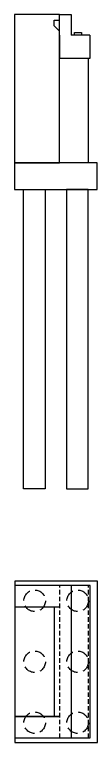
# Model space of a CAD drawing. Header units: millimetres. Extents: x -513 to 23624, y -721 to 12066.
# Drawn here: x -214.52 to -209.9, y 461.87 to 502.46 of the extents above; entities that cross this region are included whole.
import ezdxf

# ---------------------------------------------------------------- set-up
doc = ezdxf.new("R2010")
doc.units = ezdxf.units.MM
doc.linetypes.add('DASHED', pattern=[19.05, 12.7, -6.35])
doc.layers.add('桥型', color=1, linetype='Continuous')

msp = doc.modelspace()

# ---------------------------------------------------------------- linework, layer by layer
at = {"color": 1, "linetype": 'DASHED', "ltscale": 0.02}
for p, q in [((-212.00259, 462.11826), (-212.00259, 470.61826)), ((-210.40259, 462.11826), (-210.40259, 470.61826))]:
    msp.add_line(p, q, dxfattribs=at)
at = {"color": 1, "linetype": 'Continuous'}
for p, q in [((-211.35252, 462.11826), (-211.35252, 470.61826)), ((-212.00259, 469.41826), (-214.50259, 469.41826)), ((-212.30252, 463.31826), (-212.30252, 469.41826)), ((-212.00259, 463.31826), (-214.50259, 463.31826))]:
    msp.add_line(p, q, dxfattribs=at)
at = {"color": 7, "linetype": 'Continuous'}
msp.add_line((-214.50259, 463.31826), (-212.00259, 463.31826), dxfattribs=at)
at = {"color": 1}
msp.add_lwpolyline([(-214.50259, 461.86826), (-209.90259, 461.86826), (-209.90259, 470.86826), (-214.50259, 470.86826)], close=True, dxfattribs=at)
at = {"color": 1, "linetype": 'Continuous'}
msp.add_lwpolyline([(-214.50259, 462.11826), (-210.30252, 462.11826), (-210.30252, 470.61826), (-214.50259, 470.61826)], dxfattribs=at)
at = {"color": 1, "linetype": 'DASHED', "ltscale": 0.05}
for centre in [(-213.40259, 469.76826), (-211.00259, 469.76826), (-213.40259, 466.36826), (-211.00259, 466.36826), (-213.40259, 462.96826), (-211.00259, 462.96826)]:
    msp.add_circle(centre, 0.6, dxfattribs=at)
at = {"layer": '桥型', "ltscale": 6.254921}
for p, q in [((-212.32263, 501.83778), (-212.32263, 502.13778)), ((-212.32263, 502.13778), (-212.02263, 502.13778)), ((-212.02263, 501.53778), (-212.32263, 501.83778))]:
    msp.add_line(p, q, dxfattribs=at)
at = {"layer": '桥型'}
for p, q in [((-212.02263, 502.45778), (-211.37263, 502.45778)), ((-211.37263, 502.45778), (-211.37263, 501.30106)), ((-210.32263, 501.30106), (-210.32263, 500.00106)), ((-210.32263, 500.00106), (-212.02263, 500.00106)), ((-210.42269, 499.99778), (-210.42269, 494.19767))]:
    msp.add_line(p, q, dxfattribs=at)
at = {"layer": '桥型', "ltscale": 19.685039}
for p, q in [((-212.02263, 501.30106), (-212.02263, 500.00106)), ((-210.32263, 501.30106), (-211.37263, 501.30106))]:
    msp.add_line(p, q, dxfattribs=at)
at = {"layer": '桥型', "ltscale": 2.952756}
for p, q in [((-211.18263, 501.30106), (-211.18263, 501.45106)), ((-210.78263, 501.45106), (-210.78263, 501.30106))]:
    msp.add_line(p, q, dxfattribs=at)
at = {"layer": '桥型', "ltscale": 7.874016}
msp.add_line((-211.18263, 501.45106), (-210.78263, 501.45106), dxfattribs=at)
at = {"layer": '桥型'}
for points in [[(-212.02269, 502.45778), (-214.52269, 502.45778), (-214.52269, 494.19767), (-212.02269, 494.19767)], [(-214.52269, 492.69767), (-209.92269, 492.69767), (-209.92269, 494.19767), (-214.52269, 494.19767)], [(-212.82269, 476.01869), (-214.02269, 476.01869), (-214.02269, 492.69767), (-212.82269, 492.69767)], [(-211.62269, 476.01869), (-210.42269, 476.01869), (-210.42269, 492.69767), (-211.62269, 492.69767)]]:
    msp.add_lwpolyline(points, close=True, dxfattribs=at)

doc.saveas('drawing.dxf')
